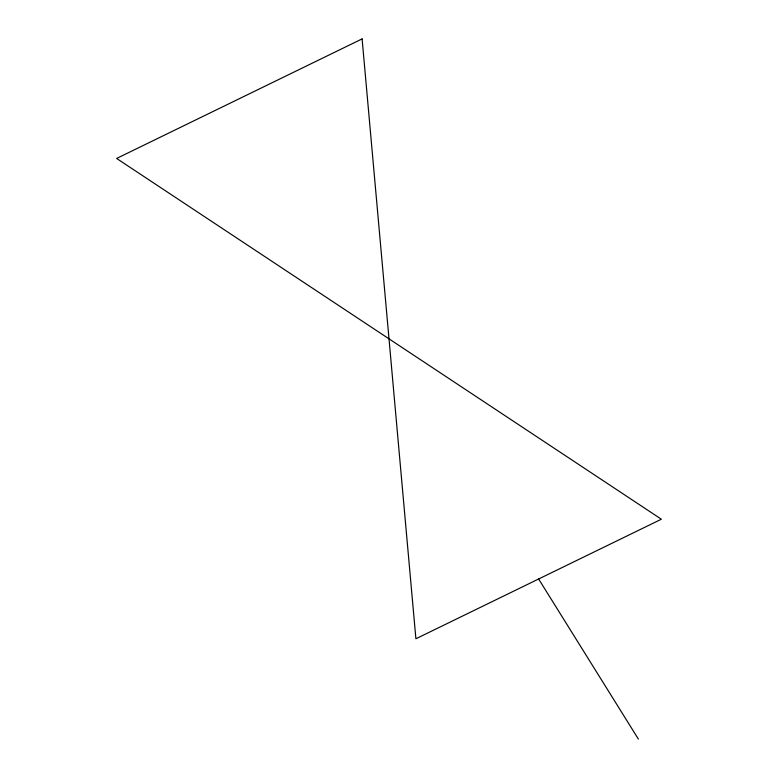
<?xml version="1.0" encoding="UTF-8"?>
<svg xmlns="http://www.w3.org/2000/svg" width="778" height="778" viewBox="0 0 778 778"><rect width="100%" height="100%" fill="white"/><g stroke="black" fill="none" stroke-linecap="round" stroke-linejoin="round"><path stroke-width="1.17" d="M538.629 578.997L638.388 739.1M362.101 38.9L116.632 158.449L661.368 519.218L415.899 638.767L362.101 38.9"/></g></svg>
